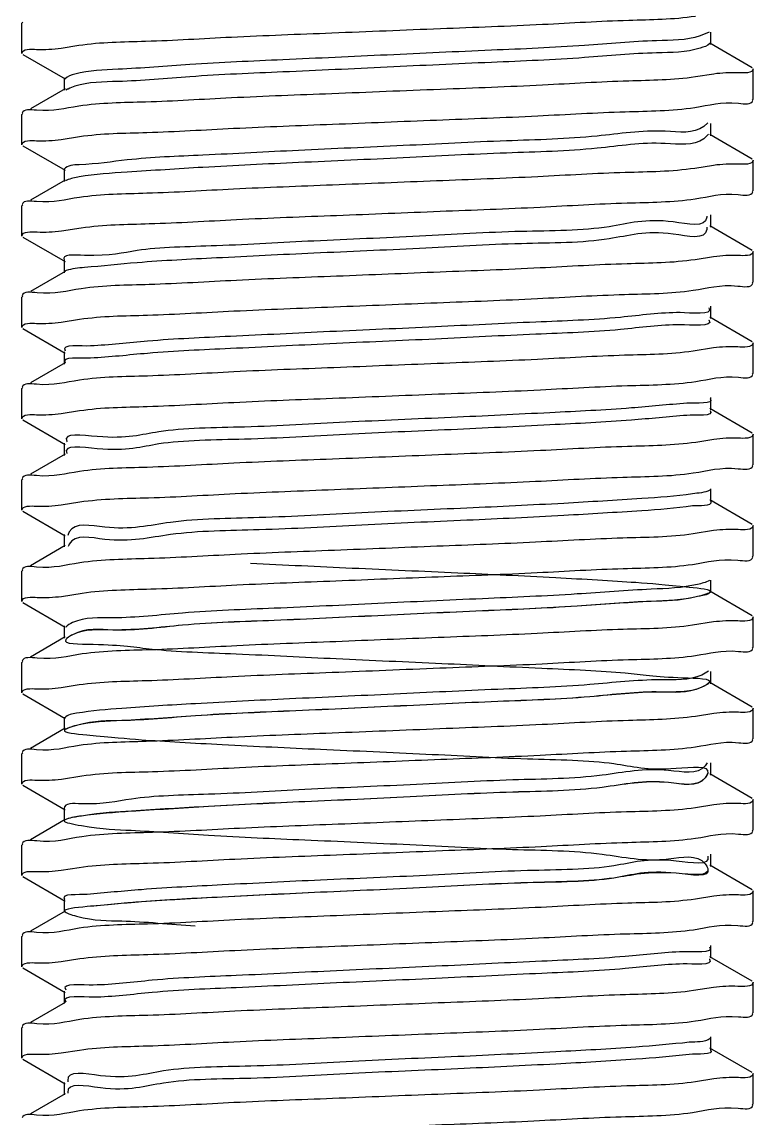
# Model space of a CAD drawing. Extents: x 69728788 to 150676229, y 20327566 to 43663798.
# Drawn here: x 75458432.1 to 75458486.7, y 20763520.9 to 20763602.9 of the extents above; entities that cross this region are included whole.
import ezdxf

# ---------------------------------------------------------------- set-up
doc = ezdxf.new("R2010")
doc.units = 0
doc.header["$LTSCALE"] = 1000
doc.header["$MEASUREMENT"] = 0
doc.layers.get('0').update_dxf_attribs({"linetype": 'CONTINUOUS'})
doc.layers.add('02___PRT_ALL_AXES', color=7, linetype='CONTINUOUS')

msp = doc.modelspace()

# ---------------------------------------------------------------- linework, layer by layer
at = {"color": 0, "linetype": 'Continuous'}
for p, q in [((75458432.194, 20763602.864), (75458432.129, 20763602.789)), ((75458483.457, 20763602.114), (75458482.782, 20763601.824)), ((75458483.591, 20763601.196), (75458483.591, 20763602.106)), ((75458435.07, 20763600.916), (75458436.371, 20763601.127)), ((75458486.68, 20763599.45), (75458483.518, 20763601.281)), ((75458432.194, 20763600.439), (75458435.356, 20763598.608)), ((75458435.283, 20763598.693), (75458435.283, 20763597.783)), ((75458483.802, 20763598.977), (75458482.434, 20763598.757)), ((75458435.356, 20763597.867), (75458432.768, 20763596.369)), ((75458435.531, 20763597.837), (75458435.42, 20763597.772)), ((75458435.572, 20763597.858), (75458435.531, 20763597.837)), ((75458486.68, 20763597.025), (75458486.745, 20763597.1)), ((75458432.194, 20763596.037), (75458432.129, 20763595.962)), ((75458483.363, 20763595.324), (75458483.062, 20763595.052)), ((75458483.591, 20763594.369), (75458483.591, 20763595.279)), ((75458435.072, 20763594.086), (75458436.422, 20763594.304)), ((75458483.413, 20763594.482), (75458483.062, 20763594.141)), ((75458486.68, 20763592.623), (75458483.518, 20763594.454)), ((75458432.194, 20763593.612), (75458435.356, 20763591.781)), ((75458483.801, 20763592.152), (75458482.402, 20763591.927)), ((75458435.283, 20763591.866), (75458435.283, 20763590.956)), ((75458435.356, 20763591.04), (75458432.768, 20763589.542)), ((75458435.477, 20763591.052), (75458435.373, 20763591.007)), ((75458486.68, 20763590.198), (75458486.745, 20763590.273)), ((75458432.194, 20763589.21), (75458432.129, 20763589.135)), ((75458483.288, 20763588.367), (75458483.284, 20763588.279)), ((75458483.591, 20763587.542), (75458483.591, 20763588.453)), ((75458435.076, 20763587.251), (75458436.563, 20763587.487)), ((75458483.286, 20763587.521), (75458483.284, 20763587.369)), ((75458486.68, 20763585.797), (75458483.518, 20763587.627)), ((75458432.194, 20763586.785), (75458435.356, 20763584.955)), ((75458435.283, 20763585.039), (75458435.283, 20763584.129)), ((75458483.801, 20763585.324), (75458482.423, 20763585.102)), ((75458435.356, 20763584.213), (75458432.768, 20763582.715)), ((75458435.433, 20763584.284), (75458435.338, 20763584.241)), ((75458486.68, 20763583.371), (75458486.745, 20763583.446)), ((75458432.194, 20763582.383), (75458432.129, 20763582.308)), ((75458483.591, 20763580.715), (75458483.591, 20763581.626)), ((75458435.072, 20763580.432), (75458436.429, 20763580.651)), ((75458486.68, 20763578.97), (75458483.518, 20763580.8)), ((75458432.194, 20763579.958), (75458435.356, 20763578.128)), ((75458435.283, 20763578.212), (75458435.283, 20763577.302)), ((75458483.797, 20763578.507), (75458482.258, 20763578.263)), ((75458435.356, 20763577.386), (75458432.768, 20763575.888)), ((75458486.68, 20763576.544), (75458486.745, 20763576.619)), ((75458432.194, 20763575.556), (75458432.129, 20763575.481)), ((75458483.591, 20763573.888), (75458483.591, 20763574.799)), ((75458435.072, 20763573.605), (75458436.427, 20763573.824)), ((75458486.68, 20763572.143), (75458483.518, 20763573.973)), ((75458432.194, 20763573.131), (75458435.356, 20763571.301)), ((75458483.803, 20763571.668), (75458482.462, 20763571.451)), ((75458435.283, 20763571.385), (75458435.283, 20763570.475)), ((75458435.356, 20763570.56), (75458432.768, 20763569.061)), ((75458486.68, 20763569.718), (75458486.745, 20763569.792)), ((75458432.194, 20763568.729), (75458432.129, 20763568.655)), ((75458483.591, 20763567.062), (75458483.591, 20763567.972)), ((75458435.072, 20763566.777), (75458436.445, 20763566.998)), ((75458486.68, 20763565.316), (75458483.518, 20763567.146)), ((75458432.194, 20763566.304), (75458435.356, 20763564.474)), ((75458435.283, 20763564.558), (75458435.283, 20763563.648)), ((75458483.799, 20763564.852), (75458482.28, 20763564.611)), ((75458435.356, 20763563.733), (75458432.768, 20763562.234)), ((75458435.63, 20763563.765), (75458435.589, 20763563.657)), ((75458435.641, 20763563.789), (75458435.63, 20763563.765)), ((75458486.68, 20763562.891), (75458486.745, 20763562.965)), ((75458432.194, 20763561.902), (75458432.129, 20763561.828)), ((75458483.591, 20763560.235), (75458483.591, 20763561.145)), ((75458435.077, 20763559.939), (75458436.629, 20763560.185)), ((75458486.68, 20763558.489), (75458483.518, 20763560.319)), ((75458432.194, 20763559.477), (75458435.356, 20763557.647)), ((75458435.283, 20763557.732), (75458435.283, 20763556.821)), ((75458483.797, 20763558.028), (75458482.225, 20763557.78)), ((75458435.356, 20763556.906), (75458432.768, 20763555.408)), ((75458435.573, 20763556.867), (75458435.467, 20763556.783)), ((75458435.607, 20763556.891), (75458435.573, 20763556.867)), ((75458486.68, 20763556.064), (75458486.745, 20763556.139)), ((75458432.194, 20763555.076), (75458432.129, 20763555.001)), ((75458483.426, 20763554.348), (75458482.907, 20763554.059)), ((75458483.591, 20763553.408), (75458483.591, 20763554.318)), ((75458435.071, 20763553.127), (75458436.394, 20763553.341)), ((75458486.68, 20763551.662), (75458483.518, 20763553.492)), ((75458432.194, 20763552.65), (75458435.356, 20763550.82)), ((75458483.802, 20763551.188), (75458482.449, 20763550.97)), ((75458435.283, 20763550.905), (75458435.283, 20763549.994)), ((75458435.356, 20763550.079), (75458432.768, 20763548.581)), ((75458435.505, 20763550.064), (75458435.397, 20763550.009)), ((75458486.68, 20763549.237), (75458486.745, 20763549.312)), ((75458432.194, 20763548.249), (75458432.129, 20763548.174)), ((75458483.306, 20763547.511), (75458483.163, 20763547.286)), ((75458483.591, 20763546.581), (75458483.591, 20763547.491)), ((75458435.076, 20763546.286), (75458436.608, 20763546.529)), ((75458483.339, 20763546.677), (75458483.163, 20763546.376)), ((75458486.68, 20763544.835), (75458483.518, 20763546.665)), ((75458432.194, 20763545.823), (75458435.356, 20763543.993)), ((75458435.283, 20763544.078), (75458435.283, 20763543.167)), ((75458483.803, 20763544.361), (75458482.441, 20763544.142)), ((75458435.356, 20763543.252), (75458432.768, 20763541.754)), ((75458435.458, 20763543.287), (75458435.359, 20763543.245)), ((75458486.68, 20763542.41), (75458486.745, 20763542.485)), ((75458432.194, 20763541.422), (75458432.129, 20763541.347)), ((75458483.591, 20763539.754), (75458483.591, 20763540.664)), ((75458435.071, 20763539.471), (75458436.415, 20763539.688)), ((75458483.341, 20763539.657), (75458483.359, 20763539.603)), ((75458486.68, 20763538.008), (75458483.518, 20763539.839)), ((75458432.194, 20763538.997), (75458435.356, 20763537.166)), ((75458435.283, 20763537.251), (75458435.283, 20763536.341)), ((75458483.802, 20763537.534), (75458482.447, 20763537.316)), ((75458435.356, 20763536.425), (75458432.768, 20763534.927)), ((75458486.68, 20763535.583), (75458486.745, 20763535.658)), ((75458432.194, 20763534.595), (75458432.129, 20763534.52)), ((75458483.591, 20763532.927), (75458483.591, 20763533.837)), ((75458435.072, 20763532.643), (75458436.446, 20763532.864)), ((75458486.68, 20763531.181), (75458483.518, 20763533.012)), ((75458432.194, 20763532.17), (75458435.356, 20763530.339)), ((75458483.798, 20763530.716), (75458482.298, 20763530.478)), ((75458435.283, 20763530.424), (75458435.283, 20763529.514)), ((75458435.356, 20763529.598), (75458432.768, 20763528.1)), ((75458486.68, 20763528.756), (75458486.745, 20763528.831)), ((75458432.194, 20763527.768), (75458432.129, 20763527.693)), ((75458483.591, 20763526.1), (75458483.591, 20763527.01)), ((75458435.072, 20763525.817), (75458436.432, 20763526.036)), ((75458486.68, 20763524.354), (75458483.518, 20763526.185)), ((75458432.194, 20763525.343), (75458435.356, 20763523.513)), ((75458435.283, 20763523.597), (75458435.283, 20763522.687)), ((75458483.802, 20763523.88), (75458482.448, 20763523.662)), ((75458435.356, 20763522.771), (75458432.768, 20763521.273)), ((75458435.553, 20763522.85), (75458435.559, 20763522.804)), ((75458486.68, 20763521.929), (75458486.745, 20763522.004))]:
    msp.add_line(p, q, dxfattribs=at)
for points, start_tangent, end_tangent in [([(75458436.371, 20763601.127), (75458441.37, 20763601.435), (75458447.773, 20763601.741), (75458455.287, 20763602.054), (75458463.388, 20763602.378), (75458471.027, 20763602.696), (75458477.456, 20763603.003), (75458482.434, 20763603.308)], (0.989077, 0.147397), (0.989167, 0.146797)), ([(75458482.782, 20763601.824), (75458479.54, 20763601.468), (75458474.153, 20763601.111), (75458467.196, 20763600.755), (75458459.412, 20763600.398), (75458451.63, 20763600.042), (75458444.682, 20763599.686), (75458439.307, 20763599.329), (75458436.079, 20763598.973), (75458435.353, 20763598.627)], (-0.947906, -0.31855), (-0.683263, -0.730172)), ([(75458483.525, 20763601.259), (75458482.782, 20763600.914)], (-0.685134, -0.728417), (-0.947906, -0.31855)), ([(75458432.129, 20763600.513), (75458433.211, 20763600.82)], (0, 1), (0.999406, -0.03447)), ([(75458433.211, 20763600.82), (75458435.07, 20763600.916)], (0.999406, -0.03447), (0.990336, 0.138692)), ([(75458482.782, 20763600.914), (75458479.54, 20763600.558), (75458474.153, 20763600.201), (75458467.196, 20763599.845), (75458459.412, 20763599.488), (75458451.63, 20763599.132), (75458444.682, 20763598.775), (75458439.307, 20763598.419), (75458436.079, 20763598.062), (75458435.572, 20763597.858)], (-0.947906, -0.31855), (-0.89672, -0.442598)), ([(75458482.434, 20763598.757), (75458477.456, 20763598.452), (75458471.027, 20763598.145), (75458463.388, 20763597.827), (75458455.287, 20763597.503), (75458447.773, 20763597.189), (75458441.37, 20763596.883), (75458436.371, 20763596.576)], (-0.989167, -0.146797), (-0.989077, -0.147397)), ([(75458485.644, 20763599.066), (75458483.802, 20763598.977)], (-0.999337, 0.036399), (-0.990873, -0.1348)), ([(75458486.745, 20763599.376), (75458485.644, 20763599.066)], (0, -1), (-0.999337, 0.036399)), ([(75458482.402, 20763596.479), (75458485.652, 20763596.792), (75458486.731, 20763597.009)], (0.989074, 0.147422), (0.308635, 0.951181)), ([(75458436.371, 20763596.576), (75458433.211, 20763596.269), (75458432.143, 20763596.054)], (-0.989077, -0.147397), (-0.312861, -0.949799)), ([(75458436.422, 20763594.304), (75458441.47, 20763594.613), (75458447.935, 20763594.921), (75458455.331, 20763595.229), (75458463.105, 20763595.54), (75458470.657, 20763595.853), (75458477.2, 20763596.163), (75458482.402, 20763596.479)], (0.989102, 0.147231), (0.989074, 0.147422)), ([(75458483.062, 20763595.052), (75458480.182, 20763594.695), (75458475.089, 20763594.339), (75458468.327, 20763593.982), (75458460.616, 20763593.626), (75458452.78, 20763593.269), (75458445.653, 20763592.913), (75458439.997, 20763592.556), (75458436.415, 20763592.2), (75458435.295, 20763591.858)], (-0.80574, -0.59227), (-0.560983, -0.827827)), ([(75458432.129, 20763593.686), (75458433.221, 20763593.995)], (0, 1), (0.999364, -0.035653)), ([(75458433.221, 20763593.995), (75458435.072, 20763594.086)], (0.999364, -0.035653), (0.990729, 0.13585)), ([(75458483.062, 20763594.141), (75458480.182, 20763593.785), (75458475.089, 20763593.428), (75458468.327, 20763593.072), (75458460.616, 20763592.716), (75458452.78, 20763592.359), (75458445.653, 20763592.003), (75458439.997, 20763591.646), (75458436.415, 20763591.29), (75458435.477, 20763591.052)], (-0.80574, -0.59227), (-0.934395, -0.356238)), ([(75458485.652, 20763592.24), (75458483.801, 20763592.152)], (-0.999346, 0.036156), (-0.99109, -0.13319)), ([(75458486.745, 20763592.549), (75458485.652, 20763592.24)], (0, -1), (-0.999346, 0.036156)), ([(75458482.402, 20763591.927), (75458477.2, 20763591.611), (75458470.657, 20763591.302), (75458463.105, 20763590.988), (75458455.331, 20763590.678), (75458447.935, 20763590.37), (75458441.47, 20763590.062), (75458436.422, 20763589.753)], (-0.989074, -0.147422), (-0.989102, -0.147231)), ([(75458436.422, 20763589.753), (75458433.221, 20763589.444), (75458432.143, 20763589.227)], (-0.989102, -0.147231), (-0.309092, -0.951032)), ([(75458436.563, 20763587.487), (75458441.641, 20763587.795), (75458448.15, 20763588.103), (75458455.635, 20763588.415), (75458463.363, 20763588.723), (75458470.833, 20763589.034), (75458477.33, 20763589.343), (75458482.423, 20763589.653)], (0.989212, 0.146489), (0.98908, 0.147378)), ([(75458482.423, 20763589.653), (75458485.642, 20763589.963), (75458486.731, 20763590.182)], (0.98908, 0.147378), (0.305407, 0.952222)), ([(75458483.284, 20763588.279), (75458480.773, 20763587.922), (75458475.987, 20763587.566), (75458469.435, 20763587.21), (75458461.817, 20763586.853), (75458453.945, 20763586.497), (75458446.659, 20763586.14), (75458440.736, 20763585.784), (75458436.807, 20763585.427), (75458435.293, 20763585.071), (75458435.303, 20763585.055)], (-0.106624, -0.994299), (0.626642, -0.779307)), ([(75458432.129, 20763586.86), (75458433.262, 20763587.174)], (0, 1), (0.999213, -0.039672)), ([(75458433.262, 20763587.174), (75458435.076, 20763587.251)], (0.999213, -0.039672), (0.991837, 0.127516)), ([(75458483.284, 20763587.369), (75458480.773, 20763587.012), (75458475.987, 20763586.656), (75458469.435, 20763586.299), (75458461.817, 20763585.943), (75458453.945, 20763585.586), (75458446.659, 20763585.23), (75458440.736, 20763584.873), (75458436.807, 20763584.517), (75458435.433, 20763584.284)], (-0.106624, -0.994299), (-0.941089, -0.338159)), ([(75458486.745, 20763585.722), (75458485.642, 20763585.412)], (0, -1), (-0.999327, 0.036695)), ([(75458482.423, 20763585.102), (75458477.33, 20763584.791), (75458470.833, 20763584.483), (75458463.363, 20763584.172), (75458455.635, 20763583.863), (75458448.15, 20763583.552), (75458441.641, 20763583.244), (75458436.563, 20763582.936)], (-0.98908, -0.147378), (-0.989212, -0.146489)), ([(75458485.642, 20763585.412), (75458483.801, 20763585.324)], (-0.999327, 0.036695), (-0.990977, -0.134035)), ([(75458482.258, 20763582.814), (75458485.603, 20763583.131), (75458486.732, 20763583.355)], (0.98926, 0.146164), (0.292315, 0.956322)), ([(75458436.563, 20763582.936), (75458433.262, 20763582.622), (75458432.142, 20763582.399)], (-0.989212, -0.146489), (-0.295166, -0.955446)), ([(75458436.429, 20763580.651), (75458441.499, 20763580.961), (75458447.967, 20763581.268), (75458455.433, 20763581.58), (75458463.152, 20763581.888), (75458470.643, 20763582.199), (75458477.146, 20763582.506), (75458482.258, 20763582.814)], (0.989079, 0.147383), (0.98926, 0.146164)), ([(75458483.45, 20763581.499), (75458481.311, 20763581.15)], (0.527191, -0.849747), (-0.999993, 0.003618)), ([(75458481.311, 20763581.15), (75458476.843, 20763580.793), (75458470.519, 20763580.437), (75458463.012, 20763580.08), (75458455.124, 20763579.724), (75458447.697, 20763579.367), (75458441.521, 20763579.011), (75458437.257, 20763578.654)], (-0.999993, 0.003618), (-0.998742, -0.050136)), ([(75458483.438, 20763580.607), (75458483.446, 20763580.596), (75458481.311, 20763580.239)], (0.578686, -0.81555), (-0.999993, 0.003618)), ([(75458432.129, 20763580.033), (75458433.226, 20763580.342)], (0, 1), (0.999349, -0.036074)), ([(75458433.226, 20763580.342), (75458435.072, 20763580.432)], (0.999349, -0.036074), (0.990801, 0.135325)), ([(75458481.311, 20763580.239), (75458476.843, 20763579.883), (75458470.519, 20763579.527), (75458463.012, 20763579.17), (75458455.124, 20763578.814), (75458447.697, 20763578.457), (75458441.521, 20763578.101), (75458437.257, 20763577.744)], (-0.999993, 0.003618), (-0.998742, -0.050136)), ([(75458437.257, 20763578.654), (75458435.358, 20763578.298), (75458435.366, 20763578.288)], (-0.998742, -0.050136), (0.672217, -0.740354)), ([(75458482.258, 20763578.263), (75458477.146, 20763577.955), (75458470.643, 20763577.648), (75458463.152, 20763577.336), (75458455.433, 20763577.028), (75458447.967, 20763576.717), (75458441.499, 20763576.409), (75458436.429, 20763576.099)], (-0.98926, -0.146164), (-0.989079, -0.147383)), ([(75458485.603, 20763578.58), (75458483.797, 20763578.507)], (-0.999172, 0.040692), (-0.992216, -0.124528)), ([(75458486.745, 20763578.895), (75458485.603, 20763578.58)], (0, -1), (-0.999172, 0.040692)), ([(75458437.257, 20763577.744), (75458435.358, 20763577.388)], (-0.998742, -0.050136), (0.624895, -0.780709)), ([(75458482.462, 20763576.002), (75458485.655, 20763576.311), (75458486.731, 20763576.528)], (0.989042, 0.147638), (0.310088, 0.950708)), ([(75458436.429, 20763576.099), (75458433.226, 20763575.79), (75458432.143, 20763575.573)], (-0.989079, -0.147383), (-0.307422, -0.951573)), ([(75458436.427, 20763573.824), (75458441.493, 20763574.134), (75458447.952, 20763574.441), (75458455.324, 20763574.748), (75458463.253, 20763575.065), (75458470.855, 20763575.381), (75458477.359, 20763575.69), (75458482.462, 20763576.002)], (0.989081, 0.147372), (0.989042, 0.147638)), ([(75458481.795, 20763574.377), (75458477.656, 20763574.021), (75458471.575, 20763573.664), (75458464.199, 20763573.308), (75458456.314, 20763572.951), (75458448.763, 20763572.595), (75458442.351, 20763572.238), (75458437.761, 20763571.882), (75458435.483, 20763571.525), (75458435.497, 20763571.496)], (-0.997008, -0.077294), (0.457873, -0.889018)), ([(75458483.546, 20763574.736), (75458481.795, 20763574.377)], (0.620246, -0.784407), (-0.997008, -0.077294)), ([(75458432.129, 20763573.206), (75458433.226, 20763573.515)], (0, 1), (0.999351, -0.03602)), ([(75458433.226, 20763573.515), (75458435.072, 20763573.605)], (0.999351, -0.03602), (0.990786, 0.135438)), ([(75458481.795, 20763573.467), (75458477.656, 20763573.11), (75458471.575, 20763572.754), (75458464.199, 20763572.397), (75458456.314, 20763572.041), (75458448.763, 20763571.684), (75458442.351, 20763571.328), (75458437.761, 20763570.972), (75458435.483, 20763570.615)], (-0.997008, -0.077294), (0.400134, -0.916457)), ([(75458483.537, 20763573.836), (75458483.548, 20763573.823), (75458481.795, 20763573.467)], (0.689145, -0.724623), (-0.997008, -0.077294)), ([(75458485.655, 20763571.76), (75458483.803, 20763571.668)], (-0.999373, 0.035411), (-0.990661, -0.136345)), ([(75458486.745, 20763572.068), (75458485.655, 20763571.76)], (0, -1), (-0.999373, 0.035411)), ([(75458482.462, 20763571.451), (75458477.359, 20763571.139), (75458470.855, 20763570.83), (75458463.253, 20763570.514), (75458455.324, 20763570.197), (75458447.952, 20763569.89), (75458441.493, 20763569.582), (75458436.427, 20763569.272)], (-0.989042, -0.147638), (-0.989081, -0.147372)), ([(75458436.427, 20763569.272), (75458433.226, 20763568.963), (75458432.143, 20763568.746)], (-0.989081, -0.147372), (-0.307604, -0.951515)), ([(75458436.445, 20763566.998), (75458441.595, 20763567.312), (75458448.052, 20763567.618), (75458455.471, 20763567.927), (75458463.124, 20763568.233), (75458470.504, 20763568.539), (75458477.008, 20763568.845), (75458482.28, 20763569.162)], (0.98912, 0.147109), (0.989211, 0.146498)), ([(75458482.28, 20763569.162), (75458485.638, 20763569.482), (75458486.731, 20763569.701)], (0.989211, 0.146498), (0.303223, 0.952919)), ([(75458482.222, 20763567.604), (75458478.424, 20763567.248), (75458472.601, 20763566.891), (75458465.373, 20763566.535), (75458457.512, 20763566.178), (75458449.857, 20763565.822), (75458443.223, 20763565.466), (75458438.319, 20763565.109), (75458435.668, 20763564.753), (75458435.568, 20763564.491)], (-0.989294, -0.145933), (-0.229174, -0.973386)), ([(75458483.522, 20763567.882), (75458482.222, 20763567.604)], (-0.881143, -0.47285), (-0.989294, -0.145933)), ([(75458432.129, 20763566.379), (75458433.208, 20763566.685)], (0, 1), (0.999392, -0.034866)), ([(75458433.208, 20763566.685), (75458435.072, 20763566.777)], (0.999392, -0.034866), (0.990841, 0.135033)), ([(75458482.222, 20763566.694), (75458478.424, 20763566.338), (75458472.601, 20763565.981), (75458465.373, 20763565.625), (75458457.512, 20763565.268), (75458449.857, 20763564.912), (75458443.223, 20763564.555), (75458438.319, 20763564.199), (75458435.668, 20763563.842), (75458435.641, 20763563.789)], (-0.989294, -0.145933), (-0.422944, -0.906156)), ([(75458483.587, 20763567.06), (75458483.59, 20763567.05), (75458482.222, 20763566.694)], (0.383799, -0.923417), (-0.989294, -0.145933)), ([(75458486.745, 20763565.241), (75458485.638, 20763564.931)], (0, -1), (-0.999272, 0.038147)), ([(75458482.28, 20763564.611), (75458477.008, 20763564.294), (75458470.504, 20763563.988), (75458463.124, 20763563.682), (75458455.471, 20763563.376), (75458448.052, 20763563.067), (75458441.595, 20763562.761), (75458436.445, 20763562.447)], (-0.989211, -0.146498), (-0.98912, -0.147109)), ([(75458485.638, 20763564.931), (75458483.799, 20763564.852)], (-0.999272, 0.038147), (-0.991933, -0.126764)), ([(75458482.225, 20763562.331), (75458485.605, 20763562.65), (75458486.732, 20763562.875)], (0.989285, 0.145998), (0.292739, 0.956192)), ([(75458436.445, 20763562.447), (75458433.208, 20763562.134), (75458432.143, 20763561.919)], (-0.98912, -0.147109), (-0.313468, -0.949599)), ([(75458449.209, 20763562.417), (75458456.805, 20763562.06), (75458464.682, 20763561.704), (75458471.999, 20763561.347), (75458477.977, 20763560.991), (75458481.977, 20763560.634), (75458483.572, 20763560.278), (75458482.594, 20763559.921), (75458479.145, 20763559.565), (75458473.594, 20763559.208), (75458466.533, 20763558.852), (75458458.715, 20763558.495), (75458450.974, 20763558.139), (75458444.136, 20763557.783), (75458438.93, 20763557.426), (75458435.911, 20763557.07), (75458435.402, 20763556.713), (75458437.457, 20763556.357), (75458441.856, 20763556), (75458448.131, 20763555.644), (75458455.611, 20763555.287), (75458463.5, 20763554.931), (75458470.955, 20763554.574), (75458477.182, 20763554.218), (75458481.516, 20763553.862), (75458483.495, 20763553.505), (75458482.907, 20763553.149), (75458479.816, 20763552.792), (75458474.552, 20763552.436), (75458467.675, 20763552.079), (75458459.919, 20763551.723), (75458452.112, 20763551.366), (75458445.086, 20763551.01), (75458439.591, 20763550.653), (75458436.213, 20763550.297), (75458435.312, 20763549.94), (75458436.985, 20763549.584), (75458441.052, 20763549.228), (75458447.081, 20763548.871), (75458454.427, 20763548.515), (75458462.308, 20763548.158), (75458469.883, 20763547.802), (75458476.343, 20763547.445), (75458481, 20763547.089), (75458483.357, 20763546.732), (75458483.163, 20763546.376), (75458480.437, 20763546.019), (75458475.472, 20763545.663), (75458468.796, 20763545.307), (75458461.122, 20763544.95), (75458453.268, 20763544.594), (75458446.073, 20763544.237), (75458440.302, 20763543.881), (75458436.573, 20763543.524), (75458435.283, 20763543.168), (75458436.569, 20763542.811), (75458440.294, 20763542.455), (75458446.061, 20763542.098), (75458453.256, 20763541.742), (75458461.109, 20763541.385), (75458468.784, 20763541.029), (75458475.462, 20763540.673), (75458480.431, 20763540.316), (75458483.16, 20763539.96), (75458483.359, 20763539.603), (75458481.006, 20763539.247), (75458476.353, 20763538.89), (75458469.895, 20763538.534), (75458462.321, 20763538.177), (75458454.44, 20763537.821), (75458447.092, 20763537.464), (75458441.061, 20763537.108), (75458436.99, 20763536.752), (75458435.313, 20763536.395), (75458436.21, 20763536.039), (75458439.584, 20763535.682), (75458445.076, 20763535.326)], (0.998769, -0.049594), (0.998439, -0.055859)), ([(75458436.629, 20763560.185), (75458441.764, 20763560.494), (75458448.181, 20763560.797), (75458455.584, 20763561.105), (75458463.219, 20763561.41), (75458470.629, 20763561.718), (75458477.053, 20763562.021), (75458482.225, 20763562.331)], (0.98928, 0.146029), (0.989285, 0.145998)), ([(75458483.486, 20763561.118), (75458482.594, 20763560.832)], (-0.87188, -0.48972), (-0.97161, -0.23659)), ([(75458482.594, 20763560.832), (75458479.145, 20763560.475), (75458473.594, 20763560.119), (75458466.533, 20763559.762), (75458458.715, 20763559.406), (75458450.974, 20763559.049), (75458444.136, 20763558.693), (75458438.93, 20763558.336), (75458435.911, 20763557.98), (75458435.408, 20763557.632)], (-0.97161, -0.23659), (-0.62132, -0.783557)), ([(75458483.561, 20763560.262), (75458482.594, 20763559.921)], (-0.667703, -0.744428), (-0.97161, -0.23659)), ([(75458432.129, 20763559.552), (75458433.268, 20763559.867)], (0, 1), (0.999176, -0.040599)), ([(75458433.268, 20763559.867), (75458435.077, 20763559.939)], (0.999176, -0.040599), (0.992281, 0.124009)), ([(75458482.594, 20763559.921), (75458479.145, 20763559.565), (75458473.594, 20763559.208), (75458466.533, 20763558.852), (75458458.715, 20763558.495), (75458450.974, 20763558.139), (75458444.136, 20763557.783), (75458438.93, 20763557.426), (75458435.911, 20763557.07), (75458435.607, 20763556.891)], (-0.97161, -0.23659), (-0.826216, -0.563353)), ([(75458482.225, 20763557.78), (75458477.053, 20763557.469), (75458470.629, 20763557.166), (75458463.219, 20763556.858), (75458455.584, 20763556.554), (75458448.181, 20763556.246), (75458441.764, 20763555.943), (75458436.629, 20763555.633)], (-0.989285, -0.145998), (-0.98928, -0.146029)), ([(75458485.605, 20763558.099), (75458483.797, 20763558.028)], (-0.999166, 0.040823), (-0.992411, -0.122966)), ([(75458486.745, 20763558.414), (75458485.605, 20763558.099)], (0, -1), (-0.999166, 0.040823)), ([(75458482.449, 20763555.521), (75458485.648, 20763555.83), (75458486.731, 20763556.047)], (0.989121, 0.147104), (0.307519, 0.951542)), ([(75458436.629, 20763555.633), (75458433.268, 20763555.316), (75458432.142, 20763555.091)], (-0.98928, -0.146029), (-0.293013, -0.956108)), ([(75458436.394, 20763553.341), (75458441.42, 20763553.649), (75458447.844, 20763553.955), (75458455.296, 20763554.266), (75458463.353, 20763554.588), (75458470.986, 20763554.906), (75458477.441, 20763555.214), (75458482.449, 20763555.521)], (0.989079, 0.147386), (0.989121, 0.147104)), ([(75458482.907, 20763554.059), (75458479.816, 20763553.702), (75458474.552, 20763553.346), (75458467.675, 20763552.989), (75458459.919, 20763552.633), (75458452.112, 20763552.277), (75458445.086, 20763551.92), (75458439.591, 20763551.564), (75458436.213, 20763551.207), (75458435.324, 20763550.865)], (-0.91394, -0.405849), (-0.684829, -0.728703)), ([(75458432.129, 20763552.725), (75458433.217, 20763553.033)], (0, 1), (0.999384, -0.035099)), ([(75458433.217, 20763553.033), (75458435.071, 20763553.127)], (0.999384, -0.035099), (0.990517, 0.137388)), ([(75458482.907, 20763553.149), (75458479.816, 20763552.792), (75458474.552, 20763552.436), (75458467.675, 20763552.079), (75458459.919, 20763551.723), (75458452.112, 20763551.366), (75458445.086, 20763551.01), (75458439.591, 20763550.653), (75458436.213, 20763550.297), (75458435.505, 20763550.064)], (-0.91394, -0.405849), (-0.91365, -0.406503)), ([(75458483.488, 20763553.497), (75458482.907, 20763553.149)], (-0.650655, -0.759374), (-0.91394, -0.405849)), ([(75458485.648, 20763551.278), (75458483.802, 20763551.188)], (-0.999351, 0.03603), (-0.990762, -0.135611)), ([(75458486.745, 20763551.587), (75458485.648, 20763551.278)], (0, -1), (-0.999351, 0.03603)), ([(75458482.449, 20763550.97), (75458477.441, 20763550.663), (75458470.986, 20763550.355), (75458463.353, 20763550.037), (75458455.296, 20763549.715), (75458447.844, 20763549.404), (75458441.42, 20763549.098), (75458436.394, 20763548.789)], (-0.989121, -0.147104), (-0.989079, -0.147386)), ([(75458436.394, 20763548.789), (75458433.217, 20763548.482), (75458432.143, 20763548.265)], (-0.989079, -0.147386), (-0.310723, -0.950501)), ([(75458436.608, 20763546.529), (75458441.879, 20763546.846), (75458448.382, 20763547.152), (75458455.76, 20763547.458), (75458463.416, 20763547.764), (75458470.838, 20763548.073), (75458477.292, 20763548.379), (75458482.441, 20763548.693)], (0.989221, 0.146428), (0.989107, 0.1472)), ([(75458482.441, 20763548.693), (75458485.669, 20763549.006), (75458486.731, 20763549.22)], (0.989107, 0.1472), (0.314602, 0.949224)), ([(75458483.163, 20763547.286), (75458480.437, 20763546.93), (75458475.472, 20763546.573), (75458468.796, 20763546.217), (75458461.122, 20763545.86), (75458453.268, 20763545.504), (75458446.073, 20763545.147), (75458440.302, 20763544.791), (75458436.573, 20763544.434), (75458435.283, 20763544.078)], (-0.617202, -0.786805), (0.012808, -0.999918)), ([(75458432.129, 20763545.898), (75458433.242, 20763546.209)], (0, 1), (0.999253, -0.038633)), ([(75458433.242, 20763546.209), (75458435.076, 20763546.286)], (0.999253, -0.038633), (0.992046, 0.125874)), ([(75458483.163, 20763546.376), (75458480.437, 20763546.019), (75458475.472, 20763545.663), (75458468.796, 20763545.307), (75458461.122, 20763544.95), (75458453.268, 20763544.594), (75458446.073, 20763544.237), (75458440.302, 20763543.881), (75458436.573, 20763543.524), (75458435.458, 20763543.287)], (-0.617202, -0.786805), (-0.941519, -0.33696)), ([(75458486.745, 20763544.76), (75458485.669, 20763544.454)], (0, -1), (-0.999402, 0.034565)), ([(75458482.441, 20763544.142), (75458477.292, 20763543.828), (75458470.838, 20763543.522), (75458463.416, 20763543.213), (75458455.76, 20763542.907), (75458448.382, 20763542.601), (75458441.879, 20763542.295), (75458436.608, 20763541.978)], (-0.989107, -0.1472), (-0.989221, -0.146428)), ([(75458485.669, 20763544.454), (75458483.803, 20763544.361)], (-0.999402, 0.034565), (-0.990751, -0.135693)), ([(75458482.447, 20763541.867), (75458485.648, 20763542.176), (75458486.731, 20763542.393)], (0.989078, 0.147396), (0.307576, 0.951523)), ([(75458436.608, 20763541.978), (75458433.242, 20763541.658), (75458432.143, 20763541.438)], (-0.989221, -0.146428), (-0.301346, -0.953515)), ([(75458436.415, 20763539.688), (75458441.519, 20763540), (75458448.029, 20763540.31), (75458455.632, 20763540.626), (75458463.552, 20763540.942), (75458470.918, 20763541.25), (75458477.379, 20763541.557), (75458482.447, 20763541.867)], (0.989049, 0.147588), (0.989078, 0.147396)), ([(75458483.359, 20763540.513), (75458481.006, 20763540.157), (75458476.353, 20763539.801), (75458469.895, 20763539.444), (75458462.321, 20763539.088), (75458454.44, 20763538.731), (75458447.092, 20763538.375), (75458441.061, 20763538.018), (75458436.99, 20763537.662)], (0.273996, -0.961731), (-0.995872, -0.090767)), ([(75458483.355, 20763540.528), (75458483.359, 20763540.513)], (0.301127, -0.953584), (0.273996, -0.961731)), ([(75458483.359, 20763539.603), (75458481.006, 20763539.247), (75458476.353, 20763538.89), (75458469.895, 20763538.534), (75458462.321, 20763538.177), (75458454.44, 20763537.821), (75458447.092, 20763537.464), (75458441.061, 20763537.108), (75458436.99, 20763536.752)], (0.273996, -0.961731), (-0.995872, -0.090767)), ([(75458432.129, 20763539.071), (75458433.218, 20763539.379)], (0, 1), (0.999373, -0.035395)), ([(75458433.218, 20763539.379), (75458435.071, 20763539.471)], (0.999373, -0.035395), (0.990678, 0.136221)), ([(75458436.99, 20763537.662), (75458435.313, 20763537.305), (75458435.325, 20763537.291)], (-0.995872, -0.090767), (0.68537, -0.728195)), ([(75458482.447, 20763537.316), (75458477.379, 20763537.006), (75458470.918, 20763536.698), (75458463.552, 20763536.391), (75458455.632, 20763536.075), (75458448.029, 20763535.758), (75458441.519, 20763535.449), (75458436.415, 20763535.137)], (-0.989078, -0.147396), (-0.989049, -0.147588)), ([(75458485.648, 20763537.625), (75458483.802, 20763537.534)], (-0.99935, 0.036052), (-0.990788, -0.135426)), ([(75458486.745, 20763537.934), (75458485.648, 20763537.625)], (0, -1), (-0.99935, 0.036052)), ([(75458482.298, 20763535.029), (75458485.611, 20763535.344), (75458486.732, 20763535.567)], (0.989232, 0.146356), (0.29489, 0.955531)), ([(75458436.415, 20763535.137), (75458433.218, 20763534.828), (75458432.143, 20763534.611)], (-0.989049, -0.147588), (-0.310128, -0.950695)), ([(75458436.446, 20763532.864), (75458441.532, 20763533.174), (75458448.028, 20763533.483), (75458455.5, 20763533.794), (75458463.225, 20763534.102), (75458470.712, 20763534.414), (75458477.215, 20763534.721), (75458482.298, 20763535.029)], (0.989082, 0.147363), (0.989232, 0.146356)), ([(75458481.521, 20763533.384), (75458477.191, 20763533.028), (75458470.967, 20763532.671), (75458463.513, 20763532.315), (75458455.624, 20763531.958), (75458448.142, 20763531.602), (75458441.865, 20763531.246), (75458437.462, 20763530.889)], (-0.999404, -0.034515), (-0.99988, -0.015471)), ([(75458483.498, 20763533.738), (75458481.521, 20763533.384)], (0.605305, -0.795993), (-0.999404, -0.034515)), ([(75458432.129, 20763532.244), (75458433.231, 20763532.554)], (0, 1), (0.999333, -0.036521)), ([(75458433.231, 20763532.554), (75458435.072, 20763532.643)], (0.999333, -0.036521), (0.990933, 0.134359)), ([(75458481.521, 20763532.474), (75458477.191, 20763532.118), (75458470.967, 20763531.761), (75458463.513, 20763531.405), (75458455.624, 20763531.048), (75458448.142, 20763530.692), (75458441.865, 20763530.335), (75458437.462, 20763529.979)], (-0.999404, -0.034515), (-0.99988, -0.015471)), ([(75458483.489, 20763532.839), (75458483.496, 20763532.83), (75458481.521, 20763532.474)], (0.652023, -0.7582), (-0.999404, -0.034515)), ([(75458437.462, 20763530.889), (75458435.403, 20763530.533), (75458435.41, 20763530.524)], (-0.99988, -0.015471), (0.619393, -0.785081)), ([(75458485.611, 20763530.792), (75458483.798, 20763530.716)], (-0.999206, 0.039848), (-0.991926, -0.126821)), ([(75458486.745, 20763531.107), (75458485.611, 20763530.792)], (0, -1), (-0.999206, 0.039848)), ([(75458437.462, 20763529.979), (75458435.399, 20763529.628)], (-0.99988, -0.015471), (0.57079, -0.821096)), ([(75458482.298, 20763530.478), (75458477.215, 20763530.17), (75458470.712, 20763529.862), (75458463.225, 20763529.551), (75458455.5, 20763529.243), (75458448.028, 20763528.932), (75458441.532, 20763528.623), (75458436.446, 20763528.312)], (-0.989232, -0.146356), (-0.989082, -0.147363)), ([(75458436.446, 20763528.312), (75458433.231, 20763528.003), (75458432.143, 20763527.784)], (-0.989082, -0.147363), (-0.305913, -0.952059)), ([(75458436.432, 20763526.036), (75458441.503, 20763526.346), (75458447.969, 20763526.653), (75458455.339, 20763526.961), (75458463.204, 20763527.275), (75458470.787, 20763527.59), (75458477.306, 20763527.899), (75458482.448, 20763528.213)], (0.989081, 0.147371), (0.989041, 0.147641)), ([(75458482.448, 20763528.213), (75458485.656, 20763528.523), (75458486.731, 20763528.74)], (0.989041, 0.147641), (0.310145, 0.950689)), ([(75458481.982, 20763526.612), (75458477.985, 20763526.255), (75458472.011, 20763525.899), (75458464.695, 20763525.542), (75458456.818, 20763525.186), (75458449.221, 20763524.829), (75458442.713, 20763524.473), (75458437.989, 20763524.116), (75458435.553, 20763523.76), (75458435.569, 20763523.662)], (-0.994402, -0.105662), (0.22131, -0.975204)), ([(75458483.546, 20763526.89), (75458481.982, 20763526.612)], (-0.7979, -0.60279), (-0.994402, -0.105662)), ([(75458432.129, 20763525.418), (75458433.227, 20763525.727)], (0, 1), (0.999346, -0.036148)), ([(75458433.227, 20763525.727), (75458435.072, 20763525.817)], (0.999346, -0.036148), (0.990823, 0.135165)), ([(75458481.982, 20763525.701), (75458477.985, 20763525.345), (75458472.011, 20763524.988), (75458464.695, 20763524.632), (75458456.818, 20763524.275), (75458449.221, 20763523.919), (75458442.713, 20763523.563), (75458437.989, 20763523.206), (75458435.553, 20763522.85)], (-0.994402, -0.105662), (0.089672, -0.995971)), ([(75458483.561, 20763526.073), (75458483.573, 20763526.058), (75458481.982, 20763525.701)], (0.666242, -0.745735), (-0.994402, -0.105662)), ([(75458486.745, 20763524.28), (75458485.656, 20763523.972)], (0, -1), (-0.99937, 0.035504)), ([(75458482.448, 20763523.662), (75458477.306, 20763523.348), (75458470.787, 20763523.039), (75458463.204, 20763522.723), (75458455.339, 20763522.409), (75458447.969, 20763522.102), (75458441.503, 20763521.795), (75458436.432, 20763521.484)], (-0.989041, -0.147641), (-0.989081, -0.147371)), ([(75458485.656, 20763523.972), (75458483.802, 20763523.88)], (-0.99937, 0.035504), (-0.990761, -0.135622)), ([(75458482.21, 20763521.369), (75458485.62, 20763521.691), (75458486.732, 20763521.913)], (0.989245, 0.146266), (0.297147, 0.954832)), ([(75458436.432, 20763521.484), (75458433.227, 20763521.175), (75458432.143, 20763520.958)], (-0.989081, -0.147371), (-0.307172, -0.951654)), ([(75458436.384, 20763519.205), (75458441.478, 20763519.518), (75458447.906, 20763519.824), (75458455.334, 20763520.134), (75458463.026, 20763520.441), (75458470.378, 20763520.745), (75458476.893, 20763521.051), (75458482.21, 20763521.369)], (0.989075, 0.147416), (0.989245, 0.146266))]:
    msp.add_spline(points, degree=3, dxfattribs=dict(at, start_tangent=start_tangent, end_tangent=end_tangent))
at = {"layer": '02___PRT_ALL_AXES', "color": 0, "linetype": 'Continuous'}
for p, q in [((75458432.129, 20763600.513), (75458432.129, 20763602.789)), ((75458486.745, 20763597.1), (75458486.745, 20763599.376)), ((75458432.129, 20763593.686), (75458432.129, 20763595.962)), ((75458486.745, 20763590.273), (75458486.745, 20763592.549)), ((75458432.129, 20763586.86), (75458432.129, 20763589.135)), ((75458486.745, 20763583.446), (75458486.745, 20763585.722)), ((75458432.129, 20763580.033), (75458432.129, 20763582.308)), ((75458486.745, 20763576.619), (75458486.745, 20763578.895)), ((75458432.129, 20763573.206), (75458432.129, 20763575.481)), ((75458486.745, 20763569.792), (75458486.745, 20763572.068)), ((75458432.129, 20763566.379), (75458432.129, 20763568.655)), ((75458486.745, 20763562.965), (75458486.745, 20763565.241)), ((75458432.129, 20763559.552), (75458432.129, 20763561.828)), ((75458486.745, 20763556.139), (75458486.745, 20763558.414)), ((75458432.129, 20763552.725), (75458432.129, 20763555.001)), ((75458486.745, 20763549.312), (75458486.745, 20763551.587)), ((75458432.129, 20763545.898), (75458432.129, 20763548.174)), ((75458486.745, 20763542.485), (75458486.745, 20763544.76)), ((75458432.129, 20763539.071), (75458432.129, 20763541.347)), ((75458486.745, 20763535.658), (75458486.745, 20763537.934)), ((75458432.129, 20763532.244), (75458432.129, 20763534.52)), ((75458486.745, 20763528.831), (75458486.745, 20763531.107)), ((75458432.129, 20763525.418), (75458432.129, 20763527.693)), ((75458486.745, 20763522.004), (75458486.745, 20763524.28))]:
    msp.add_line(p, q, dxfattribs=at)

doc.saveas('drawing.dxf')
